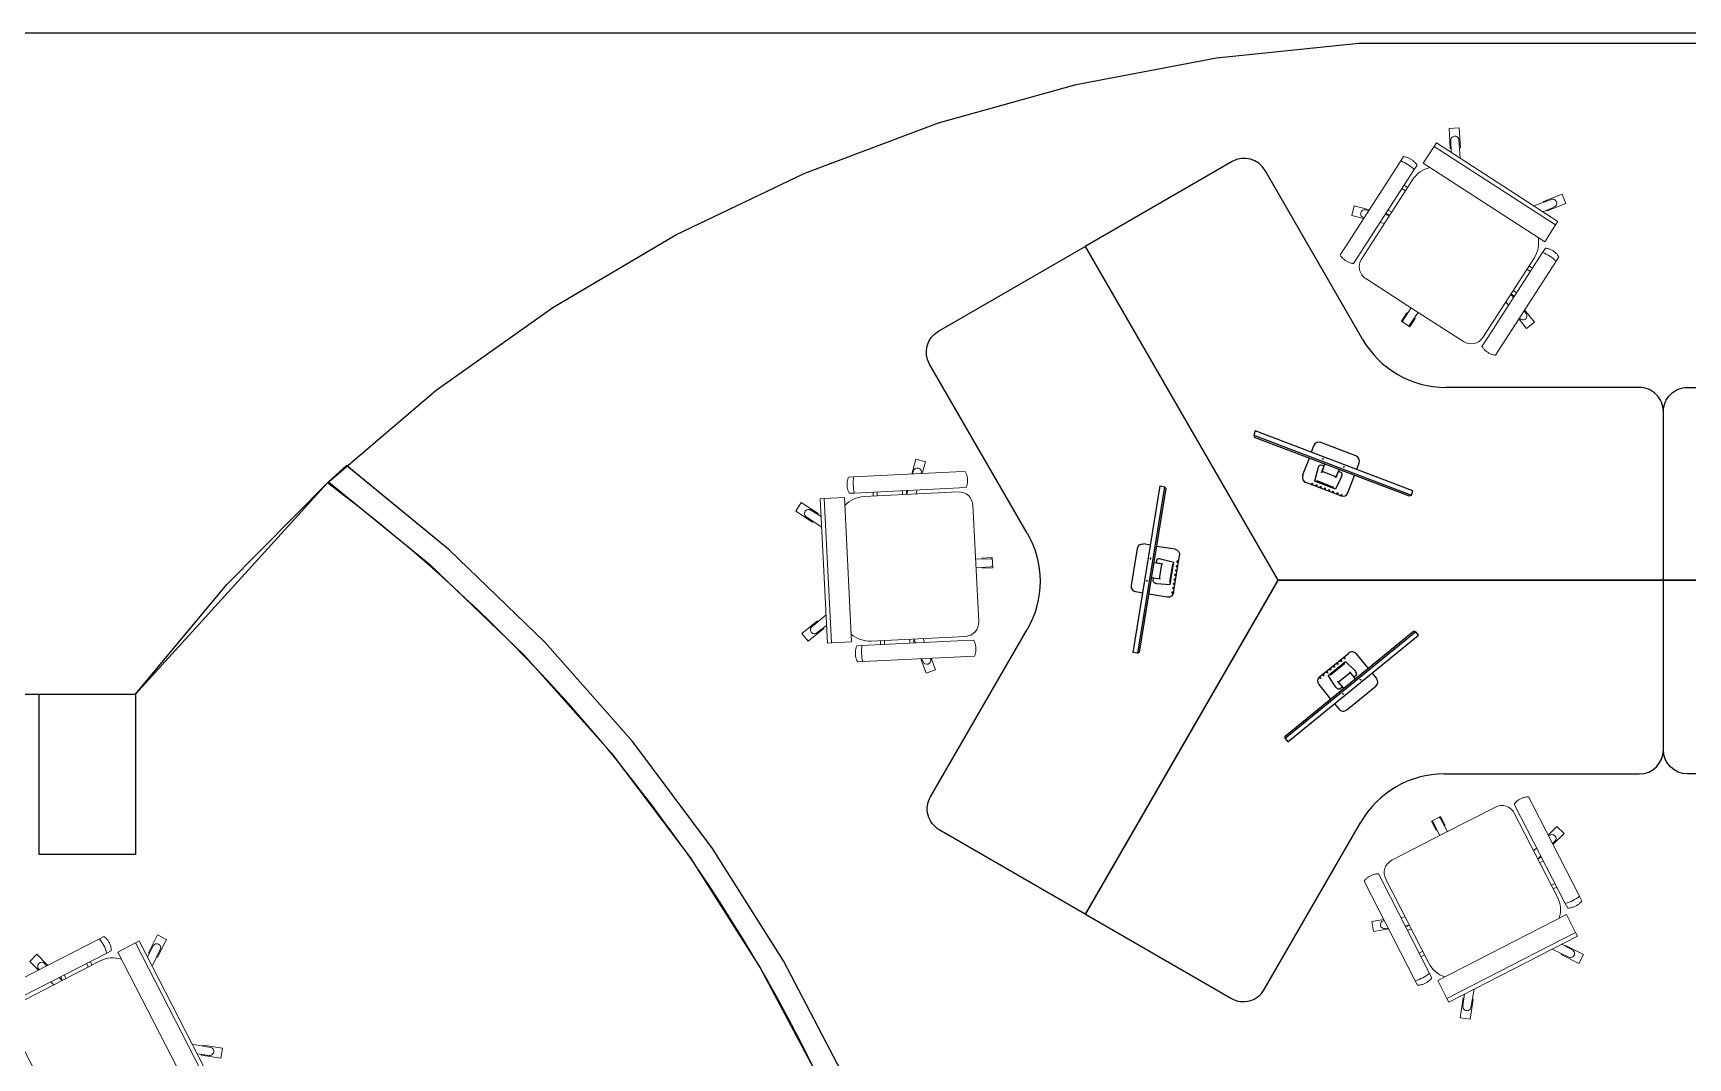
# Model space of a CAD drawing. Header units: millimetres. Extents: x 1993 to 4093, y 1262 to 2017.
# Drawn here: x 3385.4 to 3591.6, y 1416.8 to 1544.4 of the extents above; entities that cross this region are included whole.
import ezdxf

# ---------------------------------------------------------------- set-up
doc = ezdxf.new("R2010")
doc.units = ezdxf.units.MM
for name, color, linetype, lineweight in [('CHAIR MB', 252, 'Continuous', 18), ('FLR CARPET', 254, 'Continuous', 15), ('FLR CARPET 2', 254, 'Continuous', 15), ('PASSAGE', 251, 'Continuous', 25), ('WORKSTATION - Y SHAPED', 251, 'Continuous', 25)]:
    doc.layers.add(name, color=color, linetype=linetype, lineweight=lineweight)
doc.layers.add('COLUMN', color=251, linetype='Continuous')
doc.layers.add('PLANNER', color=3, linetype='Continuous')
doc.layers.add('PARTITION GYP 75mm', color=7, linetype='Continuous', lineweight=25, true_color=0xdb0000)

# ---------------------------------------------------------------- blocks, each defined once
blk = doc.blocks.new('CHAIR MB2')
at = {"layer": 'CHAIR MB'}
for p, q in [((2.57, 11.5), (3.16, 13.35)), ((4.35, 12.96), (3.16, 13.35)), ((4.35, 12.96), (3.88, 11.51)), ((2.83, 11.9), (2.69, 11.51)), ((3.75, 11.51), (3.77, 11.59)), ((-11.34, 8.64), (-12.07, 7.62)), ((-11.34, 8.64), (-9.32, 7.17)), ((-8.95, 9), (-8.45, 9)), ((-8.95, 9), (-8.95, -9)), ((-8.95, 9), (-8.95, -9)), ((-8.45, 9), (-5.94, 9)), ((-8.45, 9), (-8.45, -9)), ((-8.45, -9), (-8.45, 9)), ((-5.94, 9), (-5.94, -9)), ((8.07, 9.51), (-4.67, 9.51)), ((8.25, 9), (-3.5, 9)), ((-2.35, 9.51), (-2.35, 9)), ((-1.85, 9), (-1.85, 9.51)), ((1.31, 9.51), (1.31, 9)), ((1.81, 9), (1.81, 9.51)), ((2, 9.51), (1.83, 9)), ((2.98, 9), (3.14, 9.51)), ((-10.06, 6.16), (-12.07, 7.62)), ((-10.8, 6.86), (-8.95, 5.46)), ((-8.95, 6.78), (-10.21, 7.66)), ((-10.06, 6.16), (-9.99, 6.25)), ((-9.39, 7.08), (-9.32, 7.17)), ((10, 0), (10, 7.25)), ((11.84, 0.5), (10, 0.53)), ((10, -7.25), (10, 0)), ((10.83, 0.63), (12.07, 0.63)), ((10.83, 0.63), (10.83, 0.52)), ((12.07, -0.63), (12.07, 0.63)), ((10, -0.53), (11.84, -0.5)), ((10.83, -0.52), (10.83, -0.63)), ((12.07, -0.63), (10.83, -0.63)), ((-12.07, -7.62), (-10.06, -6.16)), ((-8.95, -5.46), (-10.8, -6.86)), ((-9.99, -6.25), (-10.06, -6.16)), ((-12.07, -7.62), (-11.34, -8.64)), ((-9.32, -7.17), (-11.34, -8.64)), ((-10.21, -7.66), (-8.95, -6.78)), ((-9.32, -7.17), (-9.39, -7.08)), ((-8.45, -9), (-8.95, -9)), ((-5.94, -9), (-8.45, -9)), ((-3.5, -9), (8.25, -9)), ((-2.35, -9), (-2.35, -9.51)), ((-1.85, -9.51), (-1.85, -9)), ((1.31, -9), (1.31, -9.51)), ((1.81, -9.51), (1.81, -9)), ((1.83, -9), (2, -9.51)), ((3.14, -9.51), (2.98, -9)), ((8.07, -11.51), (-4.67, -11.51)), ((3.16, -13.35), (2.57, -11.5)), ((2.69, -11.51), (2.83, -11.9)), ((3.77, -11.59), (3.75, -11.51)), ((3.88, -11.51), (4.35, -12.96)), ((3.16, -13.35), (4.35, -12.96))]:
    blk.add_line(p, q, dxfattribs=at)
for points in [[(-4.67, 9.51), (-5.31, 9.51), (-5.35, 9.59), (-5.39, 9.68), (-5.42, 9.77), (-5.45, 9.86), (-5.47, 9.95), (-5.49, 10.05), (-5.51, 10.14), (-5.52, 10.23), (-5.53, 10.33), (-5.53, 10.42), (-5.54, 10.52), (-5.53, 10.61), (-5.53, 10.71), (-5.52, 10.8), (-5.5, 10.9), (-5.49, 10.99), (-5.47, 11.08), (-5.44, 11.17), (-5.41, 11.26), (-5.38, 11.35), (-5.34, 11.44), (-5.31, 11.51), (-4.67, 11.51)], [(-4.67, 11.51), (9.26, 11.51), (9.3, 11.42), (9.34, 11.33), (9.37, 11.24), (9.4, 11.15), (9.42, 11.06), (9.44, 10.97), (9.46, 10.87), (9.47, 10.78), (9.48, 10.68), (9.48, 10.59), (9.48, 10.5), (9.48, 10.4), (9.48, 10.31), (9.47, 10.21), (9.45, 10.12), (9.44, 10.02), (9.41, 9.93), (9.39, 9.84), (9.36, 9.75), (9.33, 9.66), (9.29, 9.57), (9.26, 9.51), (8.07, 9.51)], [(-4.67, -11.51), (-5.31, -11.51), (-5.35, -11.42), (-5.39, -11.33), (-5.42, -11.24), (-5.45, -11.15), (-5.47, -11.06), (-5.49, -10.97), (-5.51, -10.87), (-5.52, -10.78), (-5.53, -10.68), (-5.53, -10.59), (-5.54, -10.5), (-5.53, -10.4), (-5.53, -10.31), (-5.52, -10.21), (-5.5, -10.12), (-5.49, -10.02), (-5.47, -9.93), (-5.44, -9.84), (-5.41, -9.75), (-5.38, -9.66), (-5.34, -9.57), (-5.31, -9.51), (-4.67, -9.51)], [(-4.67, -9.51), (9.26, -9.51), (9.3, -9.59), (9.34, -9.68), (9.37, -9.77), (9.4, -9.86), (9.42, -9.95), (9.44, -10.05), (9.46, -10.14), (9.47, -10.23), (9.48, -10.33), (9.48, -10.42), (9.48, -10.52), (9.48, -10.61), (9.48, -10.71), (9.47, -10.8), (9.45, -10.9), (9.44, -10.99), (9.41, -11.08), (9.39, -11.17), (9.36, -11.26), (9.33, -11.35), (9.29, -11.44), (9.26, -11.51), (8.07, -11.51)]]:
    blk.add_lwpolyline(points, dxfattribs=at)
for centre, radius, start, end in [((-3.5, 5.5), 3.5, 90, 134.2304), ((8.25, 7.25), 1.75, 0, 90), ((-3.5, -5.5), 3.5, 225.7696, 270), ((8.25, -7.25), 1.75, 270, 0)]:
    blk.add_arc(centre, radius, start, end, dxfattribs=at)
for centre, major_axis, start_param, end_param in [((3.3, 11.75), (-0.473, 0.154), 3.141593, 6.283185), ((-10.51, 7.26), (0.292, 0.402), 0, 3.141593), ((11.84, 0), (0, 0.497), 5.773119, 6.283185), ((11.84, 0), (0, 0.497), 3.141593, 3.65168), ((-10.51, -7.26), (-0.292, 0.402), 0, 3.141593), ((3.3, -11.75), (0.473, 0.154), 3.141593, 6.283185)]:
    blk.add_ellipse(centre, major_axis=major_axis, ratio=0.96783, start_param=start_param, end_param=end_param, dxfattribs=at)
at = {"layer": 'CHAIR MB', "start_tangent": (-0.206196, -0.978511), "end_tangent": (0.206223, -0.978505)}
for points in [[(-4.67, 11.51), (-4.77, 10.51), (-4.67, 9.51)], [(-4.67, -9.51), (-4.77, -10.51), (-4.67, -11.51)]]:
    blk.add_spline(points, degree=3, dxfattribs=at)
blk = doc.blocks.new('WORKSTAION HEXA 4FT')
at = {"layer": 'WORKSTATION - Y SHAPED'}
for p, q in [((-10.86, 33), (-31.98, 33)), ((-31.98, 33), (-31.98, -15)), ((-7.86, 5.71), (-7.86, 30)), ((-25.56, 2.15), (-25.62, 1.87)), ((-25.13, 2.51), (-25.56, 2.15)), ((-25.56, 2.15), (-12.29, -14.12)), ((-11.86, -13.77), (-25.13, 2.51)), ((-12.58, -14.12), (-25.62, 1.87)), ((-22.81, -5.26), (-21, -3.79)), ((-20.4, -3.29), (-19.74, -2.72)), ((-15.83, -6.45), (-18.79, -2.82)), ((-20.64, -5.36), (-21.87, -6.58)), ((-20.57, -6.09), (-19.9, -5.54)), ((-20.56, -6.1), (-20.57, -6.09)), ((-20.56, -6.1), (-19.69, -5.4)), ((-19.28, -7.49), (-20.47, -6.03)), ((-20.25, -5.22), (-20.13, -5.27)), ((-20.13, -5.27), (-19.9, -5.54)), ((18.99, -16.72), (-1.86, -4.68)), ((-19.94, -9.84), (-22.9, -6.2)), ((-20.1, -8.75), (-21.87, -6.58)), ((-21.71, -6.78), (-21.62, -6.71)), ((-21.69, -6.8), (-21.62, -6.74)), ((-20.18, -8.48), (-21.62, -6.71)), ((-20.21, -8.47), (-21.62, -6.74)), ((-18.66, -7.79), (-20.1, -8.75)), ((-19.37, -7.56), (-18.5, -6.85)), ((-19.36, -7.58), (-19.37, -7.56)), ((-19.36, -7.58), (-18.69, -7.03)), ((-18.47, -7.3), (-18.69, -7.03)), ((-18.45, -7.44), (-18.47, -7.3)), ((-16.59, -7.97), (-15.93, -7.4)), ((-20.28, -8.53), (-20.21, -8.47)), ((-20.27, -8.55), (-20.18, -8.48)), ((-18.99, -9.93), (-17.19, -8.46)), ((-12.29, -14.12), (-12.58, -14.12)), ((-12.29, -14.12), (-11.86, -13.77)), ((-31.98, -15), (9.59, -39)), ((9.59, -39), (20.09, -20.81))]:
    blk.add_line(p, q, dxfattribs=at)
for centre, radius in [((-19.59, -4.72), 0.0447), ((-22.28, -6.73), 0.0674), ((-21.92, -7.16), 0.0674), ((-21.57, -7.6), 0.0674), ((-21.22, -8.03), 0.0674), ((-17.82, -6.89), 0.0447), ((-20.86, -8.46), 0.0674), ((-20.51, -8.9), 0.0674), ((-20.16, -9.33), 0.0674), ((-19.81, -9.76), 0.0674)]:
    blk.add_circle(centre, radius, dxfattribs=at)
for centre, radius, start, end in [((-10.86, 30), 3, 0, 90), ((4.14, 5.71), 12, 180, 240), ((-19.31, -3.24), 0.67, 39.2013, 129.2013), ((-22.38, -5.78), 0.67, 129.2013, 219.2013), ((-20.32, -5.64), 0.421, 80.2365, 139.3196), ((-18.87, -7.42), 0.421, 299.0829, 358.1661), ((-16.35, -6.88), 0.67, 309.2013, 39.2013), ((-19.42, -9.41), 0.67, 219.2013, 309.2013), ((17.49, -19.31), 3, 330, 60)]:
    blk.add_arc(centre, radius, start, end, dxfattribs=at)
blk = doc.blocks.new('WORKSTATION AREA 02')
at = {"ltscale": 25}
blk.add_lwpolyline([(96613.36, 8352.75), (98143.35, 8352.75), (98143.35, 8599.07), (96613.36, 8599.07)], close=True, dxfattribs=at)

msp = doc.modelspace()

# ---------------------------------------------------------------- linework, layer by layer
at = {"layer": 'COLUMN', "ltscale": 25}
msp.add_lwpolyline([(3386.2, 1462.09), (3398.2, 1462.09), (3398.2, 1442.12), (3386.2, 1442.12)], close=True, dxfattribs=at)
at = {"layer": 'FLR CARPET', "ltscale": 25}
msp.add_lwpolyline([(3255.2, 1462.09), (3386.2, 1462.09), (3386.2, 1442.12), (3398.2, 1442.12), (3398.2, 1462.09), (3422.1, 1488.42, -0.162319), (3495.32, 1383.26)], format="xyb", dxfattribs=at)
at = {"layer": 'FLR CARPET 2', "ltscale": 25}
msp.add_lwpolyline([(3905.37, 1543.14), (3550.56, 1543.14), (3532.85, 1541.34), (3515.37, 1538.03), (3498.23, 1533.22), (3481.57, 1526.96), (3465.51, 1519.28), (3450.17, 1510.26), (3435.67, 1499.94), (3424.56, 1490.5), (3437.28, 1480.07), (3449.2, 1468.57), (3460.16, 1456.15), (3470.09, 1442.89), (3478.93, 1428.88), (3486.61, 1414.2)], dxfattribs=at)
at = {"layer": 'PARTITION GYP 75mm', "ltscale": 25}
msp.add_lwpolyline([(3498.33, 1298.09), (3498.33, 1383.24), (3493.09, 1398.96), (3486.61, 1414.2), (3478.93, 1428.88), (3470.09, 1442.89), (3460.16, 1456.15), (3449.2, 1468.57), (3437.28, 1480.07), (3424.47, 1490.58), (3422.25, 1488.52), (3434.87, 1478.23), (3446.63, 1466.96), (3457.45, 1454.78), (3467.27, 1441.78), (3476.02, 1428.04), (3483.64, 1413.65), (3490.09, 1398.69), (3495.32, 1383.26), (3495.33, 1298.09), (3495.36, 1298.09)], close=True, dxfattribs=at)
at = {"layer": 'PASSAGE'}
msp.add_lwpolyline([(2770.2, 1462.09), (3398.2, 1462.09), (3409.58, 1475.77), (3422.1, 1488.42), (3435.67, 1499.94), (3450.17, 1510.26), (3465.51, 1519.28), (3481.57, 1526.96), (3498.23, 1533.22), (3515.37, 1538.03), (3532.85, 1541.34), (3550.56, 1543.14), (3905.37, 1543.14)], dxfattribs=at)

# ---------------------------------------------------------------- block references
at = {"layer": 'CHAIR MB'}
for p, rotation in [((3562.94, 1518.33), 237.1733633509291), ((3565.7, 1435.84), 117.1733633509399), ((3394.81, 1419.28), 207.17336335094)]:
    msp.add_blockref('CHAIR MB2', p, dxfattribs=dict(at, rotation=rotation))
at = {"layer": 'CHAIR MB', "xscale": -1, "rotation": 182.8266366491011}
msp.add_blockref('CHAIR MB2', (3492.88, 1477.88), dxfattribs=at)
at = {"layer": 'PLANNER'}
msp.add_blockref('WORKSTATION AREA 02', (-94086.66, -7054.66), dxfattribs=at)
at = {"layer": 'WORKSTATION - Y SHAPED'}
for p, rotation in [((3560.7, 1505.27), 30.00000000001524), ((3555.51, 1444.31), 270)]:
    msp.add_blockref('WORKSTAION HEXA 4FT', p, dxfattribs=dict(at, rotation=rotation))
at = {"layer": 'WORKSTATION - Y SHAPED', "xscale": -1}
for p, rotation in [((3616.31, 1505.27), 329.9999999999848), ((3505.31, 1473.29), 30.00000000001532), ((3621.51, 1444.31), 90)]:
    msp.add_blockref('WORKSTAION HEXA 4FT', p, dxfattribs=dict(at, rotation=rotation))
at = {"layer": 'WORKSTATION - Y SHAPED'}
msp.add_blockref('WORKSTAION HEXA 4FT', (3386.34, 1409.09), dxfattribs=at)

doc.saveas('drawing.dxf')
